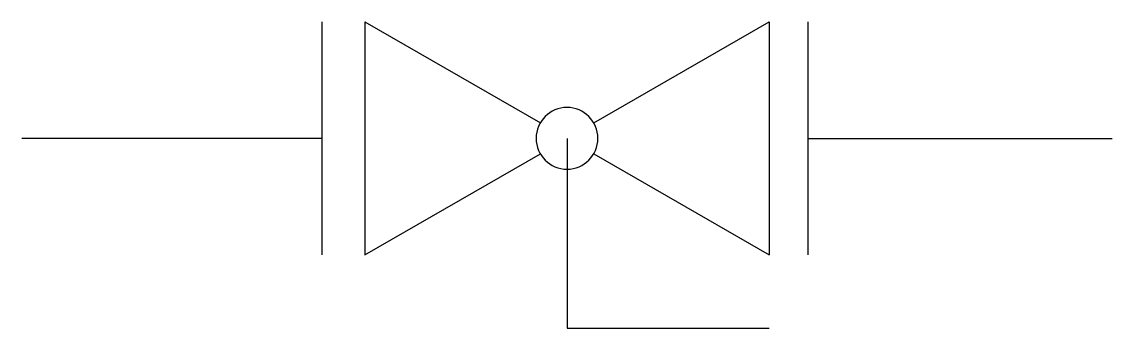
# Model space of a CAD drawing. Header units: metres. Extents: x 0 to 58.4, y -10.2 to 6.2.
import ezdxf

# ---------------------------------------------------------------- set-up
doc = ezdxf.new("R2010")
doc.units = ezdxf.units.M
doc.layers.add('003_THICK', color=7, linetype='Continuous')

msp = doc.modelspace()

# ---------------------------------------------------------------- linework, layer by layer
at = {"layer": '003_THICK'}
for points in [[(16.07, 6.25), (16.07, -6.25)], [(18.37, 6.25), (18.37, -6.25)], [(18.37, 6.25), (27.77, 0.83)], [(30.63, 0.83), (40.02, 6.25)], [(40.02, 6.25), (40.02, -6.25)], [(42.09, 6.25), (42.09, -6.25)], [(16.07, 0), (0, 0)], [(29.2, 0), (29.2, -10.18)], [(42.09, 0), (58.39, 0)], [(18.37, -6.25), (27.77, -0.83)], [(30.63, -0.83), (40.02, -6.25)], [(29.2, -10.18), (40.02, -10.18)]]:
    msp.add_lwpolyline(points, dxfattribs=at)
msp.add_lwpolyline([(27.54, 0, 1), (30.85, 0, 1), (27.54, 0, 1)], format="xyb", dxfattribs=at)

doc.saveas('drawing.dxf')
